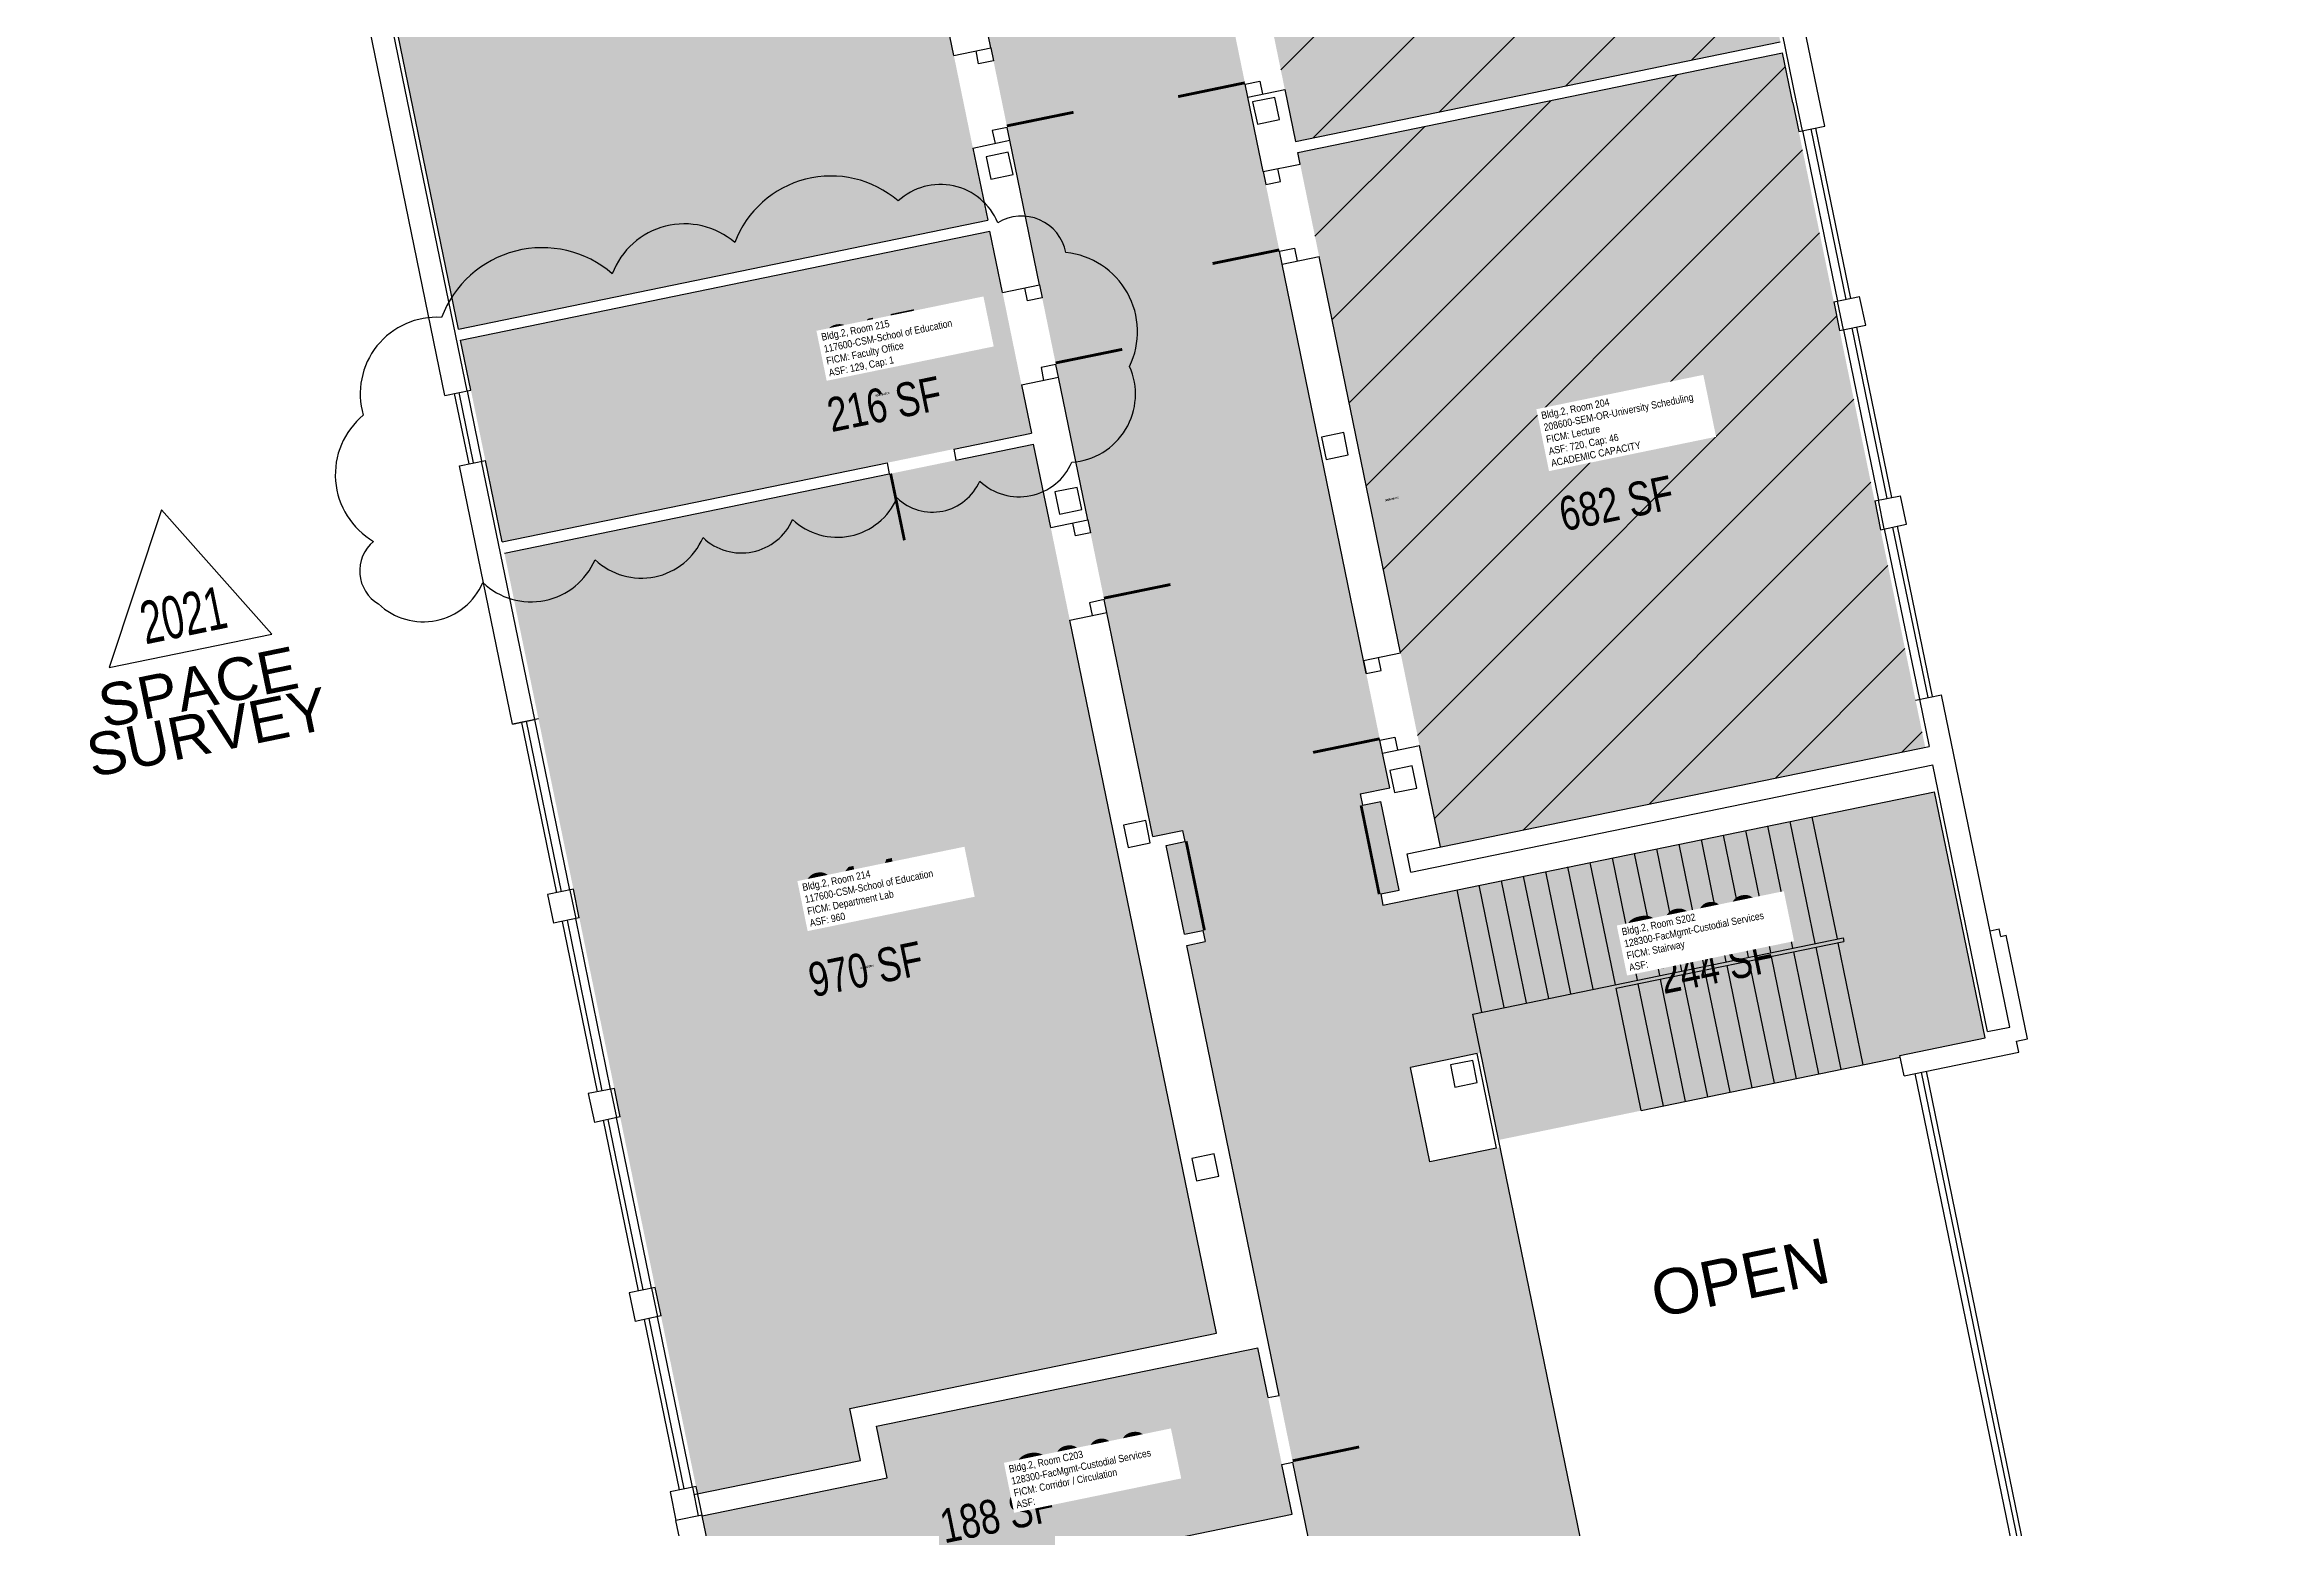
# Model space of a CAD drawing. Header units: inches. Extents: x 69199797 to 69201220, y 27671868 to 27674889.
# Drawn here: x 69199835 to 69201018, y 27673441 to 27674225 of the extents above; entities that cross this region are included whole.
import ezdxf
from ezdxf.enums import TextEntityAlignment as Align

# ---------------------------------------------------------------- set-up
doc = ezdxf.new("R2010")
doc.units = ezdxf.units.IN
doc.header["$LTSCALE"] = 100
doc.header["$MEASUREMENT"] = 0
for name, color, linetype in [('A-COLS', 5, 'CONTINUOUS'), ('A-DOOR', 2, 'CONTINUOUS'), ('A-FLOR', 3, 'CONTINUOUS'), ('A-GLAZ', 1, 'CONTINUOUS'), ('A-IDEN-RNUM', 7, 'CONTINUOUS'), ('A-IDEN-SNUM', 4, 'CONTINUOUS'), ('A-IDEN-TEXT', 4, 'CONTINUOUS'), ('A-IDEN-VNUM', 4, 'CONTINUOUS'), ('A-WALL', 5, 'CONTINUOUS'), ('AREA-TEXT', 3, 'CONTINUOUS'), ('Rooms-Capacity', 4, 'CONTINUOUS'), ('Rooms-Division-Color', 7, 'CONTINUOUS'), ('Rooms-Information', 7, 'CONTINUOUS')]:
    doc.layers.add(name, color=color, linetype=linetype)
doc.layers.add('A-REV', color=1, linetype='CONTINUOUS', true_color=0xff0000)
doc.styles.add('Annotative', font='arial.ttf')
doc.styles.add('Arial', font='arial.ttf')
doc.styles.add('CP_AREA', font='arial.ttf', dxfattribs={"height": 15})
doc.styles.add('CP_ROOMSNUMBER', font='arial.ttf', dxfattribs={"height": 1})
doc.styles.add('CP_ROOMVNUMBER', font='arial.ttf', dxfattribs={"width": 0.85, "height": 0.075})
pattern_1 = [(45, (0, 0), (-26.516504294, 26.516504294), [])]

# ---------------------------------------------------------------- blocks, each defined once
blk = doc.blocks.new('Space Revision')
at = {"layer": 'A-REV', "transparency": 16777216}
blk.add_lwpolyline([(0, 2.538), (-1.465, 0), (1.465, 0)], close=True, dxfattribs=at)
at = {"layer": 'A-REV', "transparency": 16777216, "insert": (0, -0.274), "char_height": 0.75, "attachment_point": 2, "line_spacing_factor": 0.65, "style": 'Arial'}
blk.add_mtext_dynamic_manual_height_columns('SPACE\\PSURVEY', width=1.2391, gutter_width=0.0182, heights=[0], dxfattribs=at)
at = {"layer": 'A-REV', "transparency": 16777216, "style": 'Arial', "width": 0.65}
blk.add_attdef('YEAR', text='', height=0.75, dxfattribs=at).set_placement((0, 0.646), align=Align.MIDDLE_CENTER)
at = {"layer": 'A-REV', "style": 'Arial', "flags": 1}
blk.add_attdef('UPDATES', text='', height=0.75, dxfattribs=at).set_placement((1.499, 1.084), align=Align.TOP_LEFT)

msp = doc.modelspace()

# ---------------------------------------------------------------- hatches: boundary and pattern name
at = {"layer": 'Rooms-Capacity'}
h = msp.add_hatch(dxfattribs=at)
h.set_pattern_fill('ANSI31', color=256, scale=300, style=0)
h.set_pattern_definition(pattern_1)
h.paths.add_polyline_path([(69200421.5, 27674541.6), (69200678.1, 27674594.4), (69200753.6, 27674227), (69200497, 27674174.3)])
h = msp.add_hatch(dxfattribs=at)
h.set_pattern_fill('ANSI31', color=256, scale=300, style=0)
h.set_pattern_definition(pattern_1)
h.paths.add_polyline_path([(69200498.2, 27674168.4), (69200754.8, 27674221.2), (69200830.3, 27673853.8), (69200573.7, 27673801.1)])
at = {"layer": 'Rooms-Division-Color', "true_color": 0xadadad}
for points in [[(69200282.8, 27674734.6), (69200280, 27674748.4), (69200236.9, 27674739.5), (69200215.9, 27674841.4), (69200310, 27674860.7), (69200333.7, 27674745.1), (69200358.2, 27674750.1), (69200546.9, 27673832.3), (69200531.2, 27673829.1), (69200532.4, 27673823.2), (69200542.2, 27673825.2), (69200551.9, 27673778.2), (69200542.1, 27673776.2), (69200543.3, 27673770.3), (69200577.6, 27673777.4), (69200604.6, 27673646.1), (69200595.1, 27673692.2), (69200557.9, 27673684.5), (69200568.1, 27673634.6), (69200605.3, 27673642.2), (69200666.8, 27673343.5), (69200632.5, 27673336.4), (69200633.7, 27673330.5), (69200643.5, 27673332.5), (69200653.1, 27673285.5), (69200643.3, 27673283.5), (69200644.5, 27673277.6), (69200660.2, 27673280.9), (69200899.4, 27672117.2), (69200880.8, 27672113.4), (69200885.8, 27672088.9), (69200891.7, 27672090.1), (69200889.7, 27672099.9), (69200936.7, 27672109.5), (69200938.7, 27672099.7), (69200944.6, 27672101), (69200941.1, 27672118.1), (69200991, 27672128.3), (69201017.7, 27671998.6), (69200967.8, 27671988.3), (69200963.9, 27672006.9), (69200958.1, 27672005.7), (69200960.1, 27671995.9), (69200913, 27671986.3), (69200911, 27671996), (69200905.2, 27671994.8), (69200909, 27671976.2), (69200802.2, 27671954.3), (69200534.8, 27673255.1), (69200550.5, 27673258.3), (69200549.3, 27673264.2), (69200539.5, 27673262.2), (69200529.8, 27673309.2), (69200539.6, 27673311.2), (69200538.4, 27673317.1), (69200528.6, 27673315.1), (69200439.4, 27673749), (69200449.2, 27673751), (69200448, 27673756.9), (69200438.2, 27673754.9), (69200428.6, 27673801.9), (69200438.4, 27673803.9), (69200437.2, 27673809.8), (69200421.5, 27673806.6), (69200273.3, 27674527.5), (69200269.4, 27674526.7), (69200228.9, 27674723.6)], [(69199976.2, 27674453.1), (69200256.3, 27674510.7), (69200334.1, 27674132.6), (69200053.9, 27674075)], [(69200577.6, 27673777.4), (69200835.2, 27673830.3), (69200862, 27673700.1), (69200816.9, 27673690.8), (69200817.1, 27673689.8), (69200680, 27673661.6), (69200604.6, 27673646.1)], [(69200183, 27673447.2), (69200280.9, 27673467.3), (69200275.3, 27673494.7), (69200477.1, 27673536.2), (69200495.2, 27673448.1), (69200275.8, 27673403), (69200281.4, 27673375.5), (69200201.1, 27673359)]]:
    msp.add_hatch(color=253, dxfattribs=at).paths.add_polyline_path(points)
at = {"layer": 'Rooms-Division-Color', "true_color": 0x003fff}
for points in [[(69200421.5, 27674541.6), (69200678.1, 27674594.4), (69200753.6, 27674227), (69200497, 27674174.3)], [(69200498.2, 27674168.4), (69200754.8, 27674221.2), (69200830.3, 27673853.8), (69200573.7, 27673801.1)]]:
    msp.add_hatch(color=160, dxfattribs=at).paths.add_polyline_path(points)
at = {"layer": 'Rooms-Division-Color', "true_color": 0xffe090}
for points in [[(69200055.1, 27674069.2), (69200335.3, 27674126.8), (69200357.2, 27674020), (69200077.1, 27673962.4)], [(69200180.5, 27673458.9), (69200078.3, 27673956.5), (69200358.4, 27674014.1), (69200455.1, 27673543.9), (69200261.1, 27673504.1), (69200266.7, 27673476.6)]]:
    msp.add_hatch(color=41, dxfattribs=at).paths.add_polyline_path(points)

# ---------------------------------------------------------------- linework, layer by layer
at = {"layer": 'A-COLS'}
for p, q in [((69200486.1, 27674197.6), (69200474.3, 27674195.2)), ((69200474.3, 27674195.2), (69200476.8, 27674183.4)), ((69200488.5, 27674185.8), (69200486.1, 27674197.6)), ((69200476.8, 27674183.4), (69200488.5, 27674185.8)), ((69200345, 27674168.6), (69200333.3, 27674166.2)), ((69200347.5, 27674156.8), (69200345, 27674168.6)), ((69200333.3, 27674166.2), (69200335.7, 27674154.4)), ((69200335.7, 27674154.4), (69200347.5, 27674156.8)), ((69200522.5, 27674020.3), (69200510.8, 27674017.9)), ((69200510.8, 27674017.9), (69200513.2, 27674006.1)), ((69200524.9, 27674008.5), (69200522.5, 27674020.3)), ((69200513.2, 27674006.1), (69200524.9, 27674008.5)), ((69200381.5, 27673991.3), (69200369.7, 27673988.9)), ((69200383.9, 27673979.5), (69200381.5, 27673991.3)), ((69200369.7, 27673988.9), (69200372.1, 27673977.1)), ((69200372.1, 27673977.1), (69200383.9, 27673979.5)), ((69200558.8, 27673844), (69200547, 27673841.5)), ((69200547, 27673841.5), (69200549.4, 27673829.8)), ((69200561.2, 27673832.2), (69200558.8, 27673844)), ((69200549.4, 27673829.8), (69200561.2, 27673832.2)), ((69200417.7, 27673815), (69200406, 27673812.6)), ((69200406, 27673812.6), (69200408.4, 27673800.8)), ((69200420.1, 27673803.2), (69200417.7, 27673815)), ((69200408.4, 27673800.8), (69200420.1, 27673803.2)), ((69200590.8, 27673688.2), (69200579, 27673685.8)), ((69200579, 27673685.8), (69200581.4, 27673674.1)), ((69200593.2, 27673676.5), (69200590.8, 27673688.2)), ((69200581.4, 27673674.1), (69200593.2, 27673676.5)), ((69200454, 27673638.7), (69200442.2, 27673636.2)), ((69200442.2, 27673636.2), (69200444.6, 27673624.5)), ((69200456.4, 27673626.9), (69200454, 27673638.7)), ((69200444.6, 27673624.5), (69200456.4, 27673626.9))]:
    msp.add_line(p, q, dxfattribs=at)
at = {"layer": 'A-DOOR'}
for points in [[(69200470.2, 27674205.3, 1.5, 1.5, 0), (69200434.9, 27674198, 0, 0, 0), (69200434.8, 27674198.8, 0, 0, -0.414214), (69200464.6, 27674240.1, 0, 0, -0.414214)], [(69200344.2, 27674182.5, 1.5, 1.5, 0), (69200379.5, 27674189.7, 0, 0, 0), (69200379.3, 27674190.4, 0, 0, 0.414214), (69200335.7, 27674216.7, 0, 0, 0.414214)], [(69200488.4, 27674116.9, 1.5, 1.5, 0), (69200453.1, 27674109.7, 0, 0, 0), (69200453, 27674110.4, 0, 0, -0.414214), (69200482.7, 27674151.8, 0, 0, -0.414214)], [(69200370, 27674057.1, 1.5, 1.5, 0), (69200405.3, 27674064.3, 0, 0, 0), (69200405.1, 27674065.1, 0, 0, 0.414214), (69200361.4, 27674091.3, 0, 0, 0.414214)], [(69200282.7, 27673998.6, 1.5, 1.5, 0), (69200290, 27673963.3, 0, 0, 0), (69200289.3, 27673963.1, 0, 0, 0.414214), (69200317.3, 27674005.7, 0, 0, 0.414214)], [(69200395.6, 27673932.7, 1.5, 1.5, 0), (69200430.8, 27673939.9, 0, 0, 0), (69200430.7, 27673940.7, 0, 0, 0.414214), (69200387, 27673966.9, 0, 0, 0.414214)], [(69200541.5, 27673858.3, 1.5, 1.5, 0), (69200506.3, 27673851.1, 0, 0, 0), (69200506.1, 27673851.8, 0, 0, -0.414214), (69200535.9, 27673893.2, 0, 0, -0.414214)], [(69200439.1, 27673804.1, 1.5, 1.5, 0), (69200448.8, 27673757, 0, 0, 0), (69200448, 27673756.9, 0, 0, 0.414214), (69200485.4, 27673813.6, 0, 0, 0.414214)], [(69200531.7, 27673823.1, 1.5, 1.5, 0), (69200541.3, 27673776.1, 0, 0, 0), (69200542.1, 27673776.2, 0, 0, -0.414214), (69200485.4, 27673813.6, 0, 0, -0.414214)], [(69200495.5, 27673476.4, 1.5, 1.5, 0), (69200530.7, 27673483.7, 0, 0, 0), (69200530.6, 27673484.4, 0, 0, 0.414214), (69200486.9, 27673510.7, 0, 0, 0.414214)]]:
    msp.add_lwpolyline(points, format="xyseb", dxfattribs=at)
at = {"layer": 'A-FLOR'}
for p, q in [((69200772.1, 27673750), (69200758.8, 27673814.6)), ((69200783.8, 27673752.4), (69200770.5, 27673817)), ((69200713.3, 27673737.9), (69200700, 27673802.6)), ((69200725, 27673740.3), (69200711.8, 27673805)), ((69200736.8, 27673742.7), (69200723.5, 27673807.4)), ((69200748.6, 27673745.2), (69200735.3, 27673809.8)), ((69200760.3, 27673747.6), (69200747, 27673812.2)), ((69200654.5, 27673725.8), (69200641.2, 27673790.5)), ((69200666.3, 27673728.2), (69200653, 27673792.9)), ((69200678, 27673730.7), (69200664.7, 27673795.3)), ((69200689.8, 27673733.1), (69200676.5, 27673797.7)), ((69200701.5, 27673735.5), (69200688.2, 27673800.1)), ((69200595.7, 27673713.7), (69200582.5, 27673778.4)), ((69200607.5, 27673716.2), (69200594.2, 27673780.8)), ((69200619.3, 27673718.6), (69200606, 27673783.2)), ((69200631, 27673721), (69200617.7, 27673785.6)), ((69200642.8, 27673723.4), (69200629.5, 27673788.1)), ((69200590.8, 27673712.7), (69200786.8, 27673753)), ((69200666.7, 27673726.3), (69200787.2, 27673751)), ((69200762.2, 27673678.5), (69200749, 27673743.2)), ((69200774, 27673681), (69200760.7, 27673745.6)), ((69200785.8, 27673683.4), (69200772.5, 27673748)), ((69200797.5, 27673685.8), (69200784.2, 27673750.4)), ((69200786.8, 27673753), (69200787.2, 27673751)), ((69200703.5, 27673666.5), (69200690.2, 27673731.1)), ((69200715.2, 27673668.9), (69200701.9, 27673733.5)), ((69200727, 27673671.3), (69200713.7, 27673735.9)), ((69200738.7, 27673673.7), (69200725.4, 27673738.4)), ((69200750.5, 27673676.1), (69200737.2, 27673740.8)), ((69200680, 27673661.6), (69200666.7, 27673726.3)), ((69200691.7, 27673664), (69200678.4, 27673728.7)), ((69200666.8, 27673343.5), (69200590.8, 27673712.7)), ((69200680, 27673661.6), (69200817.1, 27673689.8))]:
    msp.add_line(p, q, dxfattribs=at)
at = {"layer": 'A-GLAZ'}
for p, q in [((69200765.4, 27674180), (69200783.9, 27674089.8)), ((69200769.8, 27674180.9), (69200788.3, 27674090.7)), ((69200772.2, 27674181.3), (69200790.7, 27674091.2)), ((69200787, 27674074.7), (69200805.5, 27673984.5)), ((69200791.4, 27674075.6), (69200809.9, 27673985.4)), ((69200793.9, 27674076), (69200812.4, 27673985.9)), ((69200051.7, 27674040.9), (69200059.4, 27674003.7)), ((69200054.2, 27674041.4), (69200061.8, 27674004.2)), ((69200058.6, 27674042.3), (69200066.2, 27674005.1)), ((69200808.6, 27673969.4), (69200827.2, 27673879.2)), ((69200813, 27673970.3), (69200831.6, 27673880.1)), ((69200815.5, 27673970.7), (69200834, 27673880.6)), ((69200106, 27673776.9), (69200087.5, 27673867)), ((69200108.5, 27673777.4), (69200089.9, 27673867.6)), ((69200112.9, 27673778.3), (69200094.3, 27673868.5)), ((69200127.6, 27673671.6), (69200109.1, 27673761.7)), ((69200130.1, 27673672.1), (69200111.6, 27673762.3)), ((69200134.5, 27673673), (69200116, 27673763.2)), ((69200888.8, 27673400.3), (69200830.9, 27673682.4)), ((69200883, 27673399.1), (69200825, 27673681.2)), ((69200886.4, 27673399.8), (69200828.4, 27673681.9)), ((69200149.3, 27673566.3), (69200130.8, 27673656.5)), ((69200151.7, 27673566.8), (69200133.2, 27673657)), ((69200156.1, 27673567.7), (69200137.6, 27673657.9)), ((69200177.8, 27673462.4), (69200159.3, 27673552.6)), ((69200170.9, 27673461), (69200152.4, 27673551.2)), ((69200173.4, 27673461.5), (69200154.9, 27673551.7))]:
    msp.add_line(p, q, dxfattribs=at)
at = {"layer": 'A-REV'}
msp.add_lwpolyline([(69200011.7, 27673929.6, 0.520567), (69200066.9, 27673940.9, 0.520567), (69200126.3, 27673953, 0.520567), (69200183.4, 27673964.7, 0.520567), (69200230.8, 27673974.3, 0.520567), (69200286.1, 27673985.7, 0.520567), (69200329.9, 27673994.6, 0.520567), (69200378.6, 27674004.6, 0.520567), (69200409.2, 27674055.3, 0.520567), (69200375.5, 27674115.5, 0.520567), (69200339.4, 27674131.3, 0.520567), (69200286.7, 27674142.8, 0.520567), (69200200.2, 27674120.8, 0.520567), (69200135.4, 27674104.3, 0.520567), (69200045, 27674081.2, 0.520567), (69200003.6, 27674029.5, 0.520567), (69200009, 27673962.7, 0.520567)], format="xyb", close=True, dxfattribs=at)
at = {"layer": 'A-WALL'}
for p, q in [((69200316.1, 27674219.8), (69200279.9, 27674396.1)), ((69200335.7, 27674223.8), (69200299.5, 27674400.1)), ((69200774, 27674197.5), (69200760.6, 27674262.7)), ((69200762.2, 27674195.1), (69200748.8, 27674260.3)), ((69200046.8, 27674039.9), (69200005.5, 27674241.2)), ((69200058.6, 27674042.3), (69200017.2, 27674243.6)), ((69200053.9, 27674075), (69200019.2, 27674244)), ((69200497, 27674174.3), (69200753.6, 27674227)), ((69200316.1, 27674219.8), (69200335.7, 27674223.8)), ((69200329.3, 27674215.4), (69200327.9, 27674222.2)), ((69200337.1, 27674217), (69200329.3, 27674215.4)), ((69200335.7, 27674223.8), (69200337.1, 27674217)), ((69200498.2, 27674168.4), (69200754.8, 27674221.2)), ((69200760.3, 27674194.7), (69200754.8, 27674221.2)), ((69200470.4, 27674204.5), (69200478.2, 27674206.2)), ((69200471.8, 27674197.7), (69200470.4, 27674204.5)), ((69200478.2, 27674206.2), (69200479.6, 27674199.3)), ((69200471.8, 27674197.7), (69200491.4, 27674201.7)), ((69200479.9, 27674158.3), (69200471.8, 27674197.7)), ((69200491.4, 27674201.7), (69200497, 27674174.3)), ((69200760.3, 27674194.7), (69200763.4, 27674179.5)), ((69200765.4, 27674179.9), (69200762.2, 27674195.1)), ((69200777.1, 27674182.4), (69200774, 27674197.5)), ((69200344.4, 27674181.7), (69200336.5, 27674180.1)), ((69200336.5, 27674180.1), (69200338, 27674173.2)), ((69200345.8, 27674174.9), (69200344.4, 27674181.7)), ((69200763.4, 27674179.5), (69200777.1, 27674182.4)), ((69200326.2, 27674170.8), (69200345.8, 27674174.9)), ((69200326.2, 27674170.8), (69200334.1, 27674132.6)), ((69200361.5, 27674098.5), (69200345.8, 27674174.9)), ((69200499.5, 27674162.3), (69200498.2, 27674168.4)), ((69200479.9, 27674158.3), (69200499.5, 27674162.3)), ((69200479.9, 27674158.3), (69200481.3, 27674151.5)), ((69200489.1, 27674153.1), (69200487.7, 27674159.9)), ((69200481.3, 27674151.5), (69200489.1, 27674153.1)), ((69200053.9, 27674075), (69200334.1, 27674132.6)), ((69200055.1, 27674069.2), (69200335.3, 27674126.8)), ((69200341.9, 27674094.4), (69200335.3, 27674126.8)), ((69200488.5, 27674116.2), (69200496.4, 27674117.8)), ((69200489.9, 27674109.3), (69200488.5, 27674116.2)), ((69200489.9, 27674109.3), (69200509.5, 27674113.4)), ((69200534.4, 27673892.9), (69200489.9, 27674109.3)), ((69200496.4, 27674117.8), (69200497.8, 27674110.9)), ((69200552.6, 27673903.7), (69200509.5, 27674113.4)), ((69200341.9, 27674094.4), (69200361.5, 27674098.5)), ((69200355.1, 27674090), (69200353.7, 27674096.8)), ((69200361.5, 27674098.5), (69200362.9, 27674091.6)), ((69200362.9, 27674091.6), (69200355.1, 27674090)), ((69200781.9, 27674089.4), (69200795.6, 27674092.2)), ((69200781.9, 27674089.4), (69200785, 27674074.2)), ((69200787, 27674074.6), (69200783.9, 27674089.8)), ((69200798.8, 27674077.1), (69200795.6, 27674092.2)), ((69200785, 27674074.2), (69200798.8, 27674077.1)), ((69200060.6, 27674042.7), (69200055.1, 27674069.2)), ((69200352, 27674045.5), (69200371.6, 27674049.5)), ((69200370.2, 27674056.3), (69200362.3, 27674054.7)), ((69200362.3, 27674054.7), (69200363.7, 27674047.9)), ((69200371.6, 27674049.5), (69200370.2, 27674056.3)), ((69200387.1, 27673974.1), (69200371.6, 27674049.5)), ((69200046.8, 27674039.9), (69200060.6, 27674042.7)), ((69200352, 27674045.5), (69200357.2, 27674020)), ((69200316.1, 27674011.5), (69200357.2, 27674020)), ((69200317.3, 27674005.7), (69200358.4, 27674014.1)), ((69200367.5, 27673970), (69200358.4, 27674014.1)), ((69200054.5, 27674002.7), (69200068.2, 27674005.5)), ((69200082.6, 27673866), (69200054.5, 27674002.7)), ((69200094.3, 27673868.5), (69200066.2, 27674005.1)), ((69200077.1, 27673962.4), (69200068.2, 27674005.5)), ((69200077.1, 27673962.4), (69200280.8, 27674004.3)), ((69200280.8, 27674004.3), (69200282, 27673998.4)), ((69200316.1, 27674011.5), (69200317.3, 27674005.7)), ((69200078.3, 27673956.5), (69200282, 27673998.4)), ((69200803.6, 27673984.1), (69200817.3, 27673986.9)), ((69200803.6, 27673984.1), (69200806.7, 27673968.9)), ((69200808.6, 27673969.3), (69200805.5, 27673984.5)), ((69200820.4, 27673971.8), (69200817.3, 27673986.9)), ((69200367.5, 27673970), (69200387.1, 27673974.1)), ((69200380.6, 27673965.6), (69200379.2, 27673972.4)), ((69200388.5, 27673967.2), (69200380.6, 27673965.6)), ((69200387.1, 27673974.1), (69200388.5, 27673967.2)), ((69200806.7, 27673968.9), (69200820.4, 27673971.8)), ((69200395.7, 27673931.9), (69200387.9, 27673930.3)), ((69200397.1, 27673925.1), (69200395.7, 27673931.9)), ((69200377.5, 27673921.1), (69200397.1, 27673925.1)), ((69200455.1, 27673543.9), (69200377.5, 27673921.1)), ((69200387.9, 27673930.3), (69200389.3, 27673923.5)), ((69200421.5, 27673806.6), (69200397.1, 27673925.1)), ((69200533, 27673899.7), (69200552.6, 27673903.7)), ((69200533, 27673899.7), (69200534.4, 27673892.9)), ((69200542.3, 27673894.5), (69200540.9, 27673901.3)), ((69200534.4, 27673892.9), (69200542.3, 27673894.5)), ((69200825.2, 27673878.8), (69200838.9, 27673881.6)), ((69200827.2, 27673879.2), (69200832.3, 27673854.2)), ((69200875.1, 27673705.8), (69200838.9, 27673881.6)), ((69200096.3, 27673868.9), (69200082.6, 27673866)), ((69200082.6, 27673866), (69200094.3, 27673868.5)), ((69200546.9, 27673832.3), (69200541.5, 27673858.3)), ((69200541.7, 27673857.6), (69200549.5, 27673859.2)), ((69200543.1, 27673850.7), (69200541.7, 27673857.6)), ((69200543.1, 27673850.7), (69200562.7, 27673854.8)), ((69200549.5, 27673859.2), (69200550.9, 27673852.4)), ((69200556.1, 27673797.5), (69200832.3, 27673854.2)), ((69200573.7, 27673801.1), (69200562.7, 27673854.8)), ((69200558.1, 27673787.7), (69200834.3, 27673844.5)), ((69200863.3, 27673703.4), (69200834.3, 27673844.5)), ((69200531.2, 27673829.1), (69200546.9, 27673832.3)), ((69200531.2, 27673829.1), (69200532.4, 27673823.2)), ((69200532.4, 27673823.2), (69200542.2, 27673825.2)), ((69200551.9, 27673778.2), (69200542.2, 27673825.2)), ((69200543.3, 27673770.3), (69200835.2, 27673830.3)), ((69200862, 27673700.1), (69200835.2, 27673830.3)), ((69200421.5, 27673806.6), (69200437.2, 27673809.8)), ((69200428.6, 27673801.9), (69200438.4, 27673803.9)), ((69200438.2, 27673754.9), (69200428.6, 27673801.9)), ((69200437.2, 27673809.8), (69200438.4, 27673803.9)), ((69200558.1, 27673787.7), (69200556.1, 27673797.5)), ((69200114.8, 27673778.7), (69200101.1, 27673775.9)), ((69200112.9, 27673778.3), (69200116, 27673763.2)), ((69200117.9, 27673763.6), (69200114.8, 27673778.7)), ((69200542.1, 27673776.2), (69200551.9, 27673778.2)), ((69200101.1, 27673775.9), (69200104.2, 27673760.7)), ((69200542.1, 27673776.2), (69200543.3, 27673770.3)), ((69200117.9, 27673763.6), (69200104.2, 27673760.7)), ((69200438.2, 27673754.9), (69200448, 27673756.9)), ((69200448, 27673756.9), (69200449.2, 27673751)), ((69200864.6, 27673756.8), (69200869.5, 27673757.8)), ((69200870.3, 27673753.8), (69200869.5, 27673757.8)), ((69200870.3, 27673753.8), (69200873.2, 27673754.4)), ((69200884.5, 27673699.6), (69200873.2, 27673754.4)), ((69200439.4, 27673749), (69200449.2, 27673751)), ((69200488.4, 27673511), (69200439.4, 27673749)), ((69200816.9, 27673690.8), (69200862, 27673700.1)), ((69200863.3, 27673703.4), (69200875.1, 27673705.8)), ((69200878.6, 27673698.4), (69200884.5, 27673699.6)), ((69200879.8, 27673692.5), (69200878.6, 27673698.4)), ((69200593.1, 27673691.8), (69200557.9, 27673684.5)), ((69200568.1, 27673634.6), (69200557.9, 27673684.5)), ((69200603.4, 27673641.8), (69200593.1, 27673691.8)), ((69200819.1, 27673680), (69200816.9, 27673690.8)), ((69200819.1, 27673680), (69200879.8, 27673692.5)), ((69200136.5, 27673673.4), (69200122.7, 27673670.6)), ((69200122.7, 27673670.6), (69200125.9, 27673655.4)), ((69200134.5, 27673673), (69200137.6, 27673657.9)), ((69200139.6, 27673658.3), (69200136.5, 27673673.4)), ((69200139.6, 27673658.3), (69200125.9, 27673655.4)), ((69200603.4, 27673641.8), (69200568.1, 27673634.6)), ((69200158.1, 27673568.1), (69200144.4, 27673565.3)), ((69200144.4, 27673565.3), (69200147.5, 27673550.1)), ((69200156.1, 27673567.7), (69200159.3, 27673552.6)), ((69200161.2, 27673553), (69200158.1, 27673568.1)), ((69200161.2, 27673553), (69200147.5, 27673550.1)), ((69200261.1, 27673504.1), (69200455.1, 27673543.9)), ((69200275.3, 27673494.7), (69200477.1, 27673536.2)), ((69200482.5, 27673509.8), (69200477.1, 27673536.2)), ((69200482.5, 27673509.8), (69200488.4, 27673511)), ((69200266.7, 27673476.6), (69200261.1, 27673504.1)), ((69200280.9, 27673467.3), (69200275.3, 27673494.7)), ((69200178.6, 27673458.5), (69200266.7, 27673476.6)), ((69200489.7, 27673474.5), (69200495.6, 27673475.7)), ((69200495.2, 27673448.1), (69200489.7, 27673474.5)), ((69200517, 27673371.9), (69200495.6, 27673475.7)), ((69200179.7, 27673462.8), (69200166, 27673460)), ((69200166, 27673460), (69200169.1, 27673444.8)), ((69200177.8, 27673462.4), (69200180.9, 27673447.3)), ((69200182.9, 27673447.7), (69200179.7, 27673462.8)), ((69200183, 27673447.2), (69200280.9, 27673467.3)), ((69200182.9, 27673447.7), (69200169.1, 27673444.8)), ((69200188.7, 27673419.3), (69200183, 27673447.2)), ((69200275.8, 27673403), (69200495.2, 27673448.1)), ((69200175, 27673416.4), (69200169.1, 27673444.8))]:
    msp.add_line(p, q, dxfattribs=at)

# ---------------------------------------------------------------- block references
at = {"layer": 'A-REV', "xscale": 30, "yscale": 30, "zscale": 30, "rotation": 11.62}
msp.add_blockref('Space Revision', (69199912.2, 27673904.8), dxfattribs=at).add_auto_attribs({'YEAR': '2021'})

# ---------------------------------------------------------------- texts
at = {"layer": 'A-IDEN-RNUM', "style": 'CP_ROOMSNUMBER', "width": 0.85}
for s, p in [('0215-00', (69200278.4, 27674040)), ('S202-00', (69200706, 27673763.5)), ('0214-00', (69200270.4, 27673737.2)), ('C203-00', (69200388.5, 27673468.1))]:
    msp.add_text(s, height=1, rotation=11.615, dxfattribs=at).set_placement(p, align=Align.CENTER)
msp.add_text('0204-00', height=1, rotation=11.615, dxfattribs=at).set_placement((69200544.4, 27673983.9))
at = {"layer": 'A-IDEN-SNUM', "style": 'CP_ROOMSNUMBER', "width": 0.85}
for s, p in [('0020021500', (69200278.4, 27674040)), ('0020S20200', (69200706, 27673763.5)), ('0020021400', (69200270.4, 27673737.2)), ('0020C20300', (69200388.5, 27673468.1))]:
    msp.add_text(s, height=1, rotation=11.615, dxfattribs=at).set_placement(p, align=Align.CENTER)
msp.add_text('0020020400', height=1, rotation=11.615, dxfattribs=at).set_placement((69200544.4, 27673983.9))
at = {"layer": 'A-IDEN-TEXT', "style": 'Annotative'}
msp.add_text('OPEN', height=24, rotation=11.615, dxfattribs=at).set_placement((69200688.2, 27673552))
at = {"layer": 'A-IDEN-VNUM', "style": 'CP_ROOMVNUMBER', "width": 0.85}
for s, p in [('215', (69200276.8, 27674054.2)), ('204', (69200658.9, 27674007.5)), ('214', (69200266.5, 27673764.2)), ('S202', (69200710.7, 27673742.9)), ('C203', (69200387.2, 27673458.8))]:
    msp.add_text(s, height=27, rotation=11.615, dxfattribs=at).set_placement(p, align=Align.CENTER)
at = {"layer": 'AREA-TEXT', "style": 'CP_AREA', "width": 0.75}
for s, p in [('216 SF', (69200279.4, 27674035.4)), ('682 SF', (69200666.8, 27673982.9)), ('970 SF', (69200269.5, 27673736.5)), ('244 SF', (69200719.9, 27673738.2)), ('188 SF', (69200339.1, 27673447.6))]:
    msp.add_text(s, height=18, rotation=11.615, dxfattribs=at).set_placement(p, align=Align.MIDDLE_CENTER)

# ---------------------------------------------------------------- next in the draw order: texts
at = {"layer": 'Rooms-Information', "width": 86.4, "attachment_point": 7, "rotation": 11.615, "style": 'CP_ROOMVNUMBER', "bg_fill": 3, "box_fill_scale": 1.5, "bg_fill_color": 256, "bg_fill_true_color": 13158600, "bg_fill_transparency": 0}
for s, insert, char_height in [('Bldg.2, Room 215^M^J117600-CSM-School of Education^M^JFICM: Faculty Office^M^JASF: 129, Cap: 1', (69200250.6, 27674048.8), 3.857), ('Bldg.2, Room 204^M^J208600-SEM-OR-University Scheduling^M^JFICM: Lecture^M^JASF: 720, Cap: 46^M^JACADEMIC CAPACITY', (69200632.7, 27674002.1), 3.8571), ('Bldg.2, Room 214^M^J117600-CSM-School of Education^M^JFICM: Department Lab^M^JASF: 960', (69200240.3, 27673758.8), 3.857), ('Bldg.2, Room S202^M^J128300-FacMgmt-Custodial Services^M^JFICM: Stairway^M^JASF: ', (69200674, 27673735.3), 3.857), ('Bldg.2, Room C203^M^J128300-FacMgmt-Custodial Services^M^JFICM: Corridor / Circulation^M^JASF: ', (69200349.6, 27673451.1), 3.857)]:
    msp.add_mtext(s, dxfattribs=dict(at, insert=insert, char_height=char_height))

doc.saveas('drawing.dxf')
